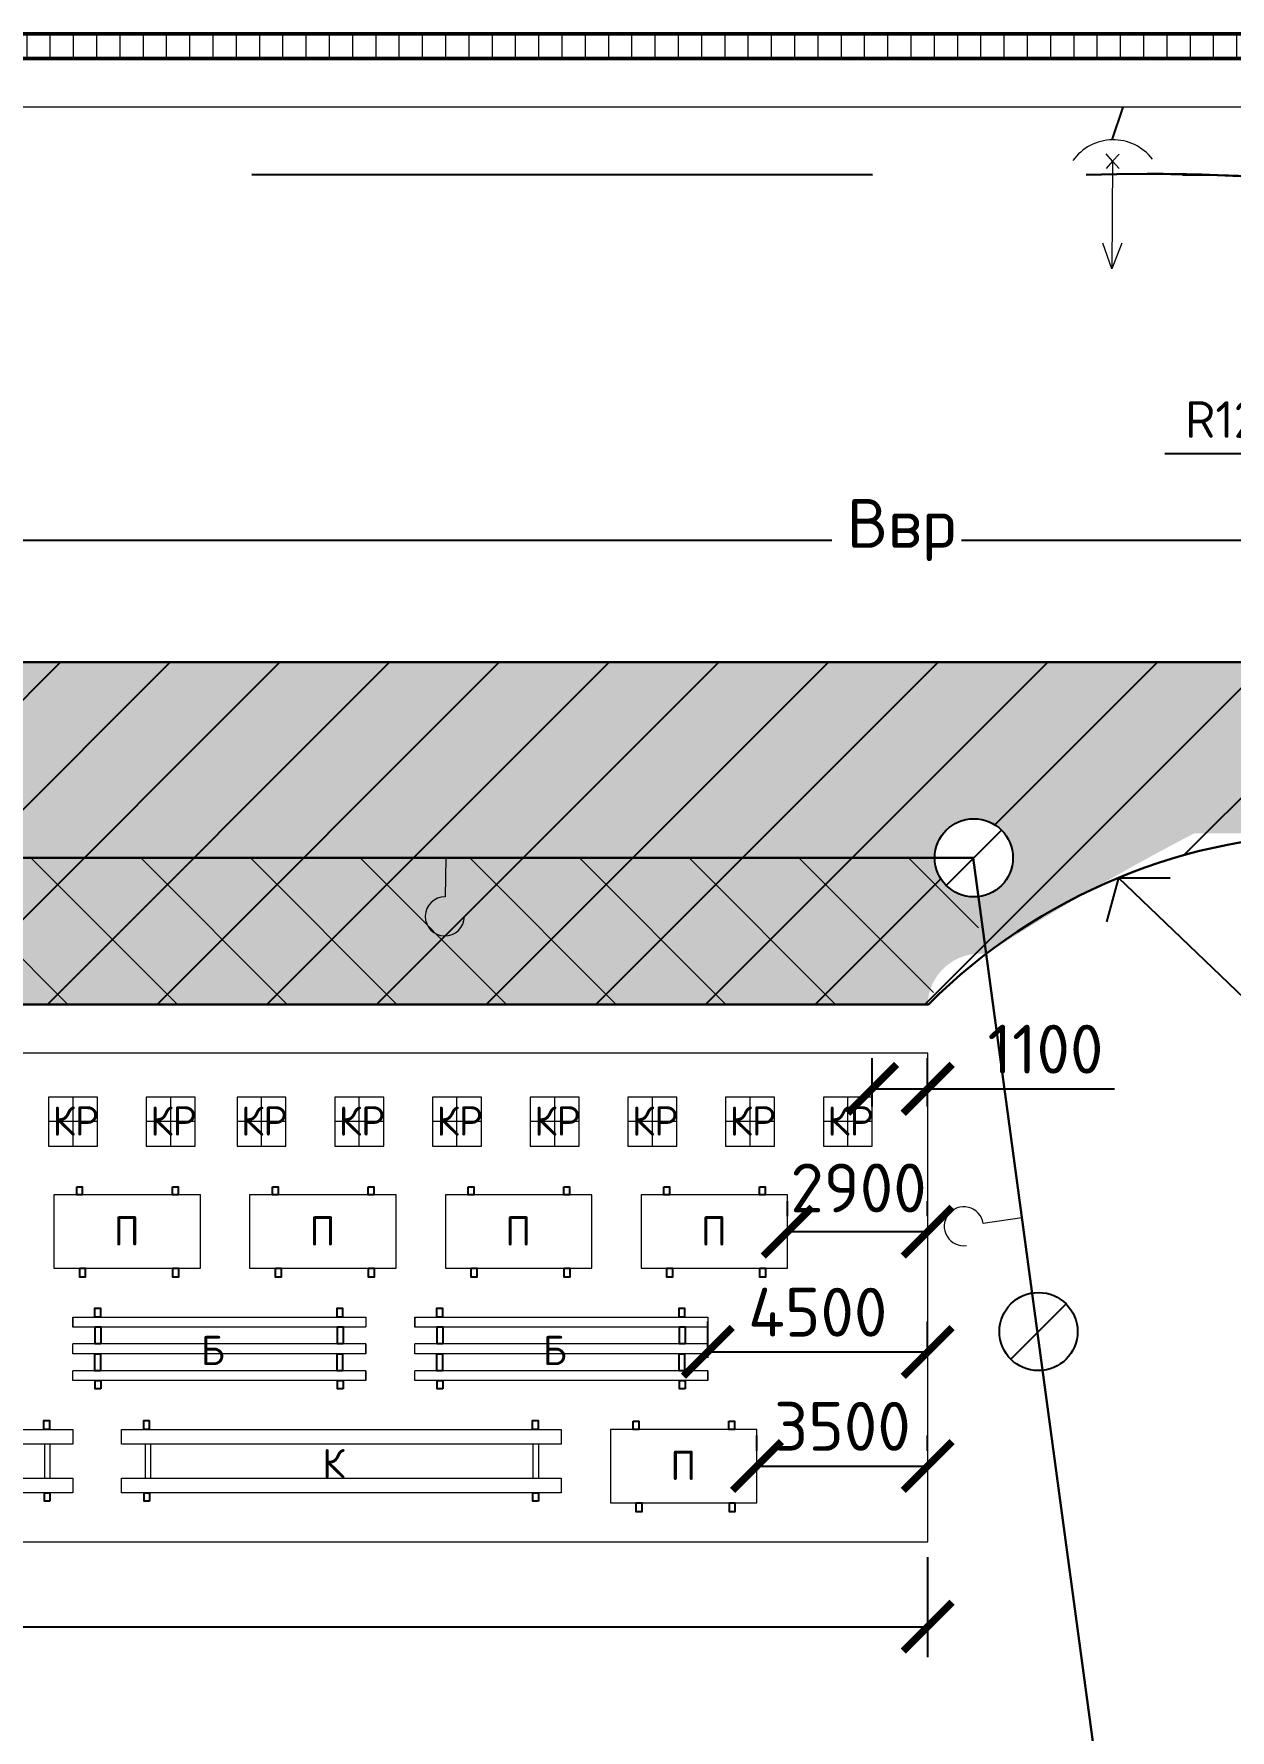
# Model space of a CAD drawing. Header units: millimetres. Extents: x -782 to 10910, y 3841 to 9763.
# Drawn here: x 2328.9 to 2377.9, y 8497.7 to 8567.2 of the extents above; entities that cross this region are included whole.
import ezdxf

# ---------------------------------------------------------------- set-up
doc = ezdxf.new("R2010")
doc.units = ezdxf.units.MM
doc.linetypes.add('штриховая2', pattern=[9.525, 6.35, -3.175])
doc.layers.add('1', color=7, linetype='Continuous')
doc.layers.add('красный', color=1, linetype='Continuous', lineweight=30)
doc.styles.add('2.5', font='isocpeur.ttf', dxfattribs={"height": 2})
doc.styles.add('Isocpeur', font='isocpeur.ttf')
doc.dimstyles.new('М500 стройгенп', dxfattribs={"dimtxt": 2, "dimasz": 2, "dimexe": 1.25, "dimexo": 0.625, "dimtad": 1, "dimlfac": 500, "dimtxsty": '2.5', "dimblk": 'ARCHTICK', "dimcen": 2.5, "dimadec": 0, "dimazin": 0, "dimtfac": 1, "dimtmove": 0, "dimatfit": 3, "dimfxl": 1, "dimarcsym": 0})
pattern_1 = [(50, (2763.4176, 3860.6352), (4.5546167, -0.398477), [0.47625, -5.23875]), (355, (2763.4176, 3860.635), (-0.8810855, 4.776421), [0.381, -4.1910146]), (100.45144, (2763.797, 3860.602), (3.673531, 4.377944), [0.40475, -4.452256]), (46.1842, (2763.4176, 3861.905), (6.776976, -1.051058), [0.714375, -7.858125]), (96.63556, (2763.982, 3861.8176), (5.935103, 6.185653), [0.607126, -6.67839]), (351.18415, (2763.4176, 3861.905), (5.935103, 6.185653), [0.571499, -6.286493]), (21, (2764.0526, 3861.5877), (3.7903598, -2.55663), [0.47625, -5.23875]), (326, (2764.0526, 3861.5877), (1.5450507, 4.604699), [0.381, -4.191]), (71.45144, (2764.3684, 3861.3747), (5.3354105, 2.0480692), [0.40475, -4.4522484]), (37.5, (2763.4176, 3860.6352), (0.0772151, 2.11387597), [0, -4.1402, 0, -4.2545, 0, -4.206875]), (7.5, (2763.4176, 3860.6352), (1.6704916, 2.5045144), [0, -2.4257, 0, -4.04495, 0, -1.603375]), (327.5, (2762.0015, 3860.6352), (3.3897649, -0.1432186), [0, -1.5875, 0, -4.953, 0, -6.57225]), (317.5, (2761.3665, 3860.6352), (3.7032295, 0.6356623), [0, -2.06375, 0, -3.2893, 0, -4.66725])]

# ---------------------------------------------------------------- blocks, each defined once
blk = doc.blocks.new('_ArchTick')
at = {"color": 0, "linetype": 'ByBlock', "const_width": 0.15}
blk.add_lwpolyline([(-0.5, -0.5), (0.5, 0.5)], dxfattribs=at)
blk = doc.blocks.new('*D807')
at = {"color": 0, "lineweight": -2, "transparency": 16777216}
for p, q in [((2358.484, 8509.168), (2358.484, 8509.793)), ((2365.471, 8509.168), (2365.471, 8509.793)), ((2358.484, 8508.543), (2365.471, 8508.543))]:
    blk.add_line(p, q, dxfattribs=at)
at = {"layer": 'Defpoints', "color": 0, "lineweight": -3, "transparency": 16777216}
for p in [(2358.484, 8508.543), (2365.471, 8508.543), (2365.471, 8508.543)]:
    blk.add_point(p, dxfattribs=at)
at = {"color": 0, "lineweight": -2, "transparency": 16777216, "xscale": 2, "yscale": 2, "zscale": 2, "rotation": 180}
blk.add_blockref('_ArchTick', (2358.484, 8508.543), dxfattribs=at)
at = {"color": 0, "lineweight": -2, "transparency": 16777216, "xscale": 2, "yscale": 2, "zscale": 2}
blk.add_blockref('_ArchTick', (2365.471, 8508.543), dxfattribs=at)
at = {"color": 0, "lineweight": 20, "transparency": 16777216, "insert": (2361.978, 8510.168), "char_height": 2, "attachment_point": 5, "style": '2.5'}
blk.add_mtext('3500', dxfattribs=at)
blk = doc.blocks.new('*D748')
at = {"color": 0, "lineweight": -2, "transparency": 16777216}
for p, q in [((2356.471, 8512.968), (2356.471, 8514.466)), ((2365.471, 8512.968), (2365.471, 8514.466)), ((2356.471, 8513.216), (2365.471, 8513.216))]:
    blk.add_line(p, q, dxfattribs=at)
at = {"layer": 'Defpoints', "color": 0, "lineweight": -3, "transparency": 16777216}
for p in [(2365.471, 8513.216), (2356.471, 8512.343), (2365.471, 8512.343)]:
    blk.add_point(p, dxfattribs=at)
at = {"color": 0, "lineweight": -2, "transparency": 16777216, "xscale": 2, "yscale": 2, "zscale": 2, "rotation": 180}
blk.add_blockref('_ArchTick', (2356.471, 8513.216), dxfattribs=at)
at = {"color": 0, "lineweight": -2, "transparency": 16777216, "xscale": 2, "yscale": 2, "zscale": 2}
blk.add_blockref('_ArchTick', (2365.471, 8513.216), dxfattribs=at)
at = {"color": 0, "lineweight": 20, "transparency": 16777216, "insert": (2360.971, 8514.841), "char_height": 2, "attachment_point": 5, "style": '2.5'}
blk.add_mtext('4500', dxfattribs=at)
blk = doc.blocks.new('*D808')
at = {"color": 0, "lineweight": -2, "transparency": 16777216}
for p, q in [((2359.739, 8518.768), (2359.739, 8519.393)), ((2365.471, 8518.768), (2365.471, 8519.393)), ((2359.739, 8518.143), (2365.471, 8518.143))]:
    blk.add_line(p, q, dxfattribs=at)
at = {"layer": 'Defpoints', "color": 0, "lineweight": -3, "transparency": 16777216}
for p in [(2359.739, 8518.143), (2365.471, 8518.143), (2365.471, 8518.143)]:
    blk.add_point(p, dxfattribs=at)
at = {"color": 0, "lineweight": -2, "transparency": 16777216, "xscale": 2, "yscale": 2, "zscale": 2, "rotation": 180}
blk.add_blockref('_ArchTick', (2359.739, 8518.143), dxfattribs=at)
at = {"color": 0, "lineweight": -2, "transparency": 16777216, "xscale": 2, "yscale": 2, "zscale": 2}
blk.add_blockref('_ArchTick', (2365.471, 8518.143), dxfattribs=at)
at = {"color": 0, "lineweight": 20, "transparency": 16777216, "insert": (2362.641, 8519.928), "char_height": 2, "attachment_point": 5, "style": '2.5'}
blk.add_mtext('2900', dxfattribs=at)
blk = doc.blocks.new('*D809')
at = {"color": 0, "lineweight": -2, "transparency": 16777216}
for p, q in [((2363.201, 8523.268), (2363.201, 8525.235)), ((2365.471, 8523.268), (2365.471, 8525.235)), ((2363.201, 8523.985), (2365.471, 8523.985)), ((2365.471, 8523.985), (2373.121, 8523.985))]:
    blk.add_line(p, q, dxfattribs=at)
at = {"layer": 'Defpoints', "color": 0, "lineweight": -3, "transparency": 16777216}
for p in [(2365.471, 8523.985), (2363.201, 8522.643), (2365.471, 8522.643)]:
    blk.add_point(p, dxfattribs=at)
at = {"color": 0, "lineweight": -2, "transparency": 16777216, "xscale": 2, "yscale": 2, "zscale": 2, "rotation": 180}
blk.add_blockref('_ArchTick', (2363.201, 8523.985), dxfattribs=at)
at = {"color": 0, "lineweight": -2, "transparency": 16777216, "xscale": 2, "yscale": 2, "zscale": 2}
blk.add_blockref('_ArchTick', (2365.471, 8523.985), dxfattribs=at)
at = {"color": 0, "lineweight": 20, "transparency": 16777216, "insert": (2370.296, 8525.61), "char_height": 2, "attachment_point": 5, "style": '2.5'}
blk.add_mtext('1100', dxfattribs=at)
blk = doc.blocks.new('*D811')
at = {"color": 0, "lineweight": -2, "transparency": 16777216}
for p, q in [((2183.471, 8504.818), (2183.471, 8500.714)), ((2365.471, 8504.818), (2365.471, 8500.714)), ((2183.471, 8501.964), (2365.471, 8501.964))]:
    blk.add_line(p, q, dxfattribs=at)
at = {"layer": 'Defpoints', "color": 0, "lineweight": -3, "transparency": 16777216}
for p in [(2183.471, 8505.443), (2365.471, 8505.443), (2365.471, 8501.964)]:
    blk.add_point(p, dxfattribs=at)
at = {"color": 0, "lineweight": -2, "transparency": 16777216, "xscale": 2, "yscale": 2, "zscale": 2, "rotation": 180}
blk.add_blockref('_ArchTick', (2183.471, 8501.964), dxfattribs=at)
at = {"color": 0, "lineweight": -2, "transparency": 16777216, "xscale": 2, "yscale": 2, "zscale": 2}
blk.add_blockref('_ArchTick', (2365.471, 8501.964), dxfattribs=at)
at = {"color": 0, "lineweight": 20, "transparency": 16777216, "insert": (2274.471, 8503.589), "char_height": 2, "attachment_point": 5, "style": '2.5'}
blk.add_mtext('91000', dxfattribs=at)

msp = doc.modelspace()

# ---------------------------------------------------------------- hatches: boundary and pattern name
at = {"lineweight": 20}
h = msp.add_hatch(dxfattribs=at)
h.set_pattern_fill('ANSI31', color=256, scale=0.3, angle=45)
h.set_pattern_definition([(90, (-61.2235, 5234.4324), (-0.9525, 2e-16), [])])
h.paths.add_polyline_path([(2450.064089, 8567.171483), (2449.064089, 8567.171483), (2118.471452, 8567.171483), (2119.471452, 8566.171483), (2449.064089, 8566.171483)])
h.paths.add_polyline_path([(2449.064089, 8294.22853), (2119.471452, 8294.22853), (2118.471452, 8293.22853), (2450.064089, 8293.22853)])
at = {"lineweight": 25}
h = msp.add_hatch(dxfattribs=at)
h.set_pattern_fill('AR-CONC', color=256, scale=0.025)
h.set_pattern_definition(pattern_1)
edge = h.paths.add_edge_path()
edge.add_line((2410.413904, 8547.442641), (2394.413904, 8547.442641))
edge.add_arc((2384.021599, 8553.442641), 12, 322.94344259, 330, ccw=False)
edge.add_line((2393.598092, 8546.211404), (2395.192371, 8534.442641))
edge.add_line((2395.192371, 8534.442641), (2400.039763, 8534.442641))
edge.add_line((2400.039763, 8534.442641), (2447.064089, 8534.442641))
edge.add_line((2447.064089, 8534.442641), (2447.064089, 8541.442641))
edge.add_line((2447.064089, 8541.442641), (2444.059826, 8541.442641))
edge.add_line((2444.059826, 8541.442641), (2420.806209, 8541.442641))
edge.add_arc((2420.806209, 8553.442641), 12, 210, 270, ccw=False)
edge = h.paths.add_edge_path()
edge.add_arc((2384.021599, 8553.442641), 12, 270, 322.94344259, ccw=False)
edge.add_line((2384.021599, 8541.442641), (2154.673969, 8541.442641))
edge.add_line((2154.673969, 8541.442641), (2153.717009, 8534.442641))
edge.add_line((2153.717009, 8534.442641), (2172.562492, 8534.442641))
edge.add_arc((2172.562492, 8522.442255), 12.000386, 43.87205531, 90, ccw=False)
edge.add_line((2181.213441, 8530.759127), (2181.363583, 8531.857389))
edge.add_arc((2181.5803, 8533.442641), 1.599997, 180, 262.21542913, ccw=False)
edge.add_arc((2181.5803, 8533.442641), 1.599997, 0, 180, ccw=False)
edge.add_line((2183.180298, 8533.442641), (2365.762606, 8533.442641))
edge.add_arc((2367.362603, 8533.442641), 1.599997, 0, 180, ccw=False)
edge.add_arc((2367.362603, 8533.442641), 1.599997, -83.51900907, 0, ccw=False)
edge.add_line((2367.5432, 8531.852869), (2367.861169, 8529.505667))
edge.add_arc((2377.62808, 8524.036729), 11.19383, 68.24656364, 150.75355209, ccw=False)
edge.add_line((2381.77666, 8534.433417), (2395.192371, 8534.442641))
edge.add_line((2395.192371, 8534.442641), (2393.598092, 8546.211404))
edge = h.paths.add_edge_path(flags=16)
edge.add_arc((2159.880895, 8535.5702), 0.16, 0, 360)
h.paths.add_polyline_path([(2295.346246, 8532.845041), (2295.346246, 8539.445041), (2290.546246, 8539.445041), (2290.546246, 8532.845041)], flags=17)
h = msp.add_hatch(dxfattribs=at)
h.set_pattern_fill('ANSI31', color=256)
h.set_pattern_definition([(45, (2763.4176, 3860.6352), (-2.245064, 2.245064), [])])
h.paths.add_polyline_path([(2395.225894, 8324.442641), (2389.689209, 8324.442641), (2389.689209, 8317.442641), (2394.268934, 8317.442641)])
h.paths.add_polyline_path([(2367.578799, 8327.027965), (2367.89225, 8329.326446, -0.033531004), (2365.471452, 8331.442641), (2183.471452, 8331.442641, -0.033546474), (2181.049474, 8329.325546), (2181.363583, 8327.027894, -0.454591532), (2183.180298, 8325.442641), (2365.762606, 8325.442641, -0.454492205)])
h.paths.add_polyline_path([(2393.668887, 8545.688801), (2392.589411, 8545.7961, -0.097320235), (2384.41866, 8541.449212), (2154.673974, 8541.442676), (2153.578788, 8533.431577, -0.071737884), (2160.355396, 8534.442361), (2166.500889, 8534.472079, -0.164269753), (2181.049474, 8529.559736), (2181.363583, 8531.857389, -0.374956444), (2179.980303, 8533.442641, -1), (2183.180298, 8533.442641), (2365.762606, 8533.442641, -1), (2368.9626, 8533.442641, -0.381458001), (2367.5432, 8531.852869), (2367.861169, 8529.505667, -0.164703998), (2382.442014, 8534.442641), (2395.192371, 8534.442641)])
h.paths.add_polyline_path([(2159.720896, 8535.5702, -1), (2160.040895, 8535.5702, -1)], flags=16)
h.paths.add_polyline_path([(2367.5432, 8531.852869, -0.447745786), (2365.762606, 8533.442641), (2183.180298, 8533.442641, -0.454591532), (2181.363583, 8531.857389), (2181.049474, 8529.559736, -0.033546474), (2183.471452, 8527.442641), (2365.501372, 8527.443071, -0.032682346), (2367.861169, 8529.505667)])
h.paths.add_polyline_path([(2295.346246, 8532.845041), (2295.346246, 8539.445041), (2290.546246, 8539.445041), (2290.546246, 8532.845041)], flags=24)
h.paths.add_polyline_path([(2295.346246, 8525.496539), (2295.346246, 8532.096539), (2290.546246, 8532.096539), (2290.546246, 8525.496539)], flags=9)
h.paths.add_polyline_path([(2195.408605, 8525.767641), (2201.608605, 8525.767641), (2201.608605, 8530.567641), (2195.408605, 8530.567641)], flags=9)
at = {"lineweight": 20}
h = msp.add_hatch(dxfattribs=at)
h.set_pattern_fill('AR-CONC', color=256, scale=0.025)
h.set_pattern_definition(pattern_1)
h.paths.add_polyline_path([(2447.064089, 8324.442641), (2395.225894, 8324.442641), (2394.268934, 8317.442641), (2447.064089, 8317.442641)])
edge = h.paths.add_edge_path()
edge.add_line((2395.225894, 8324.442641), (2376.380411, 8324.442641))
edge.add_arc((2376.380411, 8336.443027), 12.000386, 223.86662461, 270, ccw=False)
edge.add_line((2367.728674, 8328.126976), (2367.578799, 8327.027965))
edge.add_arc((2367.362603, 8325.442641), 1.599997, 0, 82.23429528, ccw=False)
edge.add_arc((2367.362603, 8325.442641), 1.599997, -180, 0, ccw=False)
edge.add_line((2365.762606, 8325.442641), (2183.180298, 8325.442641))
edge.add_arc((2181.5803, 8325.442641), 1.599997, -180, 0, ccw=False)
edge.add_arc((2181.5803, 8325.442641), 1.599997, 97.78457087, 180, ccw=False)
edge.add_line((2181.363583, 8327.027894), (2181.213441, 8328.126156))
edge.add_arc((2172.562492, 8336.443027), 12.000386, 270, 316.12794469, ccw=False)
edge.add_line((2172.562492, 8324.442641), (2153.717009, 8324.442641))
edge.add_line((2153.717009, 8324.442641), (2154.673969, 8317.442641))
edge.add_line((2154.673969, 8317.442641), (2394.268934, 8317.442641))
edge.add_line((2394.268934, 8317.442641), (2395.225894, 8324.442641))
edge = h.paths.add_edge_path()
edge.add_arc((2376.380411, 8336.443027), 12.000386, 204.62550124, 223.86662461, ccw=False)
edge.add_line((2365.471452, 8331.442641), (2272.723702, 8331.442641))
edge.add_arc((2271.58981, 8331.83543), 1.199998, 199.10645728, 340.89354272, ccw=False)
edge.add_line((2270.455917, 8331.442641), (2183.471452, 8331.442641))
edge.add_arc((2172.562492, 8336.443027), 12.000386, 316.12794469, 335.37449876, ccw=False)
edge.add_line((2181.213441, 8328.126156), (2181.363583, 8327.027894))
edge.add_arc((2181.5803, 8325.442641), 1.599997, 0, 97.78457087, ccw=False)
edge.add_line((2183.180298, 8325.442641), (2365.762606, 8325.442641))
edge.add_arc((2367.362603, 8325.442641), 1.599997, 82.23429528, 180, ccw=False)
edge.add_line((2367.578799, 8327.027965), (2367.728674, 8328.126976))
edge = h.paths.add_edge_path()
edge.add_line((2394.244102, 8541.442641), (2154.673969, 8541.442641))
edge.add_line((2154.673969, 8541.442641), (2153.717009, 8534.442641))
edge.add_line((2153.717009, 8534.442641), (2172.562492, 8534.442641))
edge.add_arc((2172.562492, 8522.442255), 12.000386, 43.87205531, 90, ccw=False)
edge.add_line((2181.213441, 8530.759127), (2181.363583, 8531.857389))
edge.add_arc((2181.5803, 8533.442641), 1.599997, 180, 262.21542913, ccw=False)
edge.add_arc((2181.5803, 8533.442641), 1.599997, 0, 180, ccw=False)
edge.add_line((2183.180298, 8533.442641), (2365.762606, 8533.442641))
edge.add_arc((2367.362603, 8533.442641), 1.599997, 0, 180, ccw=False)
edge.add_arc((2367.362603, 8533.442641), 1.599997, -83.51900907, 0, ccw=False)
edge.add_line((2367.5432, 8531.852869), (2367.861169, 8529.505667))
edge.add_arc((2427.302929, 8436.751859), 110.1662, 117.53133097, 122.65399107, ccw=False)
edge.add_line((2376.380411, 8534.442641), (2395.192371, 8534.442641))
edge.add_line((2395.192371, 8534.442641), (2394.244102, 8541.442641))
edge = h.paths.add_edge_path()
edge.add_line((2154.673969, 8541.442641), (2145.423074, 8541.442641))
edge.add_line((2145.423074, 8541.442641), (2145.427188, 8534.050072))
edge.add_arc((2148.471452, 8522.442641), 12, 90, 104.69589657, ccw=False)
edge.add_line((2148.471452, 8534.442641), (2153.717009, 8534.442641))
edge.add_line((2153.717009, 8534.442641), (2154.673969, 8541.442641))
edge = h.paths.add_edge_path()
edge.add_line((2367.861169, 8529.505667), (2367.5432, 8531.852869))
edge.add_arc((2367.362603, 8533.442641), 1.599997, 180, 276.48099093, ccw=False)
edge.add_line((2365.762606, 8533.442641), (2183.180298, 8533.442641))
edge.add_arc((2181.5803, 8533.442641), 1.599997, -97.78457087, 0, ccw=False)
edge.add_line((2181.363583, 8531.857389), (2181.213441, 8530.759127))
edge.add_arc((2172.562492, 8522.442255), 12.000386, 24.62550124, 43.87205531, ccw=False)
edge.add_line((2183.471452, 8527.442641), (2268.081321, 8527.442641))
edge.add_arc((2268.667298, 8526.395442), 1.199998, 60.7700888, 119.2299112, ccw=False)
edge.add_line((2269.253276, 8527.442641), (2365.471452, 8527.442641))
edge.add_arc((2367.611719, 8527.379035), 2.141212, 83.30987815, 178.29773268, ccw=False)
h.paths.add_polyline_path([(2269.419992, 8526.727406), (2272.659986, 8526.727406), (2272.659986, 8527.442641), (2269.419992, 8527.442641)])
h.paths.add_polyline_path([(2395.192371, 8534.442641), (2447.064089, 8534.442641), (2447.064089, 8541.442641), (2394.244102, 8541.442641)])
edge = h.paths.add_edge_path()
edge.add_arc((2153.471452, 8517.442641), 24, 109.59180627, 180)
edge.add_line((2129.471452, 8517.442641), (2129.471452, 8341.442641))
edge.add_arc((2153.471452, 8341.442641), 24, 180, 270)
edge.add_line((2153.471452, 8317.442641), (2154.673969, 8317.442641))
edge.add_line((2154.673969, 8317.442641), (2153.717009, 8324.442641))
edge.add_line((2153.717009, 8324.442641), (2148.471452, 8324.442641))
edge.add_arc((2125.500889, 8313.472079), 25.455844, 25.52877937, 64.47122063)
edge.add_line((2136.471452, 8336.442641), (2136.471452, 8522.442641))
edge.add_arc((2148.471452, 8522.442641), 12, 104.69589657, 180, ccw=False)
edge.add_line((2145.427188, 8534.050072), (2145.423847, 8540.053171))
at = {"lineweight": 25}
h = msp.add_hatch(dxfattribs=at)
h.set_pattern_fill('AR-CONC', color=256, scale=0.025)
h.set_pattern_definition(pattern_1)
h.paths.add_polyline_path([(2179.980303, 8325.442641, -0.374956444), (2181.363583, 8327.027894), (2181.213441, 8328.126156, -0.204033738), (2172.562492, 8324.442641), (2160.471452, 8324.442641, -0.072953131), (2153.578788, 8325.453705), (2154.673969, 8317.442641), (2388.189209, 8317.442641), (2388.189209, 8324.442641), (2376.380411, 8324.442641, -0.077886135), (2372.709113, 8325.018018), (2368.957578, 8325.315967, -0.96113778), (2365.762606, 8325.442641), (2183.180298, 8325.442641, -1)])
h.paths.add_polyline_path([(2129.902842, 8409.508791), (2136.502842, 8409.508791), (2136.502842, 8414.308791), (2129.902842, 8414.308791)], flags=24)
h.paths.add_polyline_path([(2131.396452, 8340.341351), (2137.996452, 8340.341351), (2137.996452, 8345.141351), (2131.396452, 8345.141351)], flags=24)
h.paths.add_polyline_path([(2129.28449, 8461.47917), (2132.974484, 8461.47917), (2132.974484, 8465.799163), (2129.28449, 8465.799163)], flags=9)
h.paths.add_polyline_path([(2295.346246, 8318.540241), (2295.346246, 8325.140241), (2290.546246, 8325.140241), (2290.546246, 8318.540241)], flags=24)
edge = h.paths.add_edge_path()
edge.add_arc((2153.471452, 8517.442641), 24, 109.59160183, 180)
edge.add_line((2129.471452, 8517.442641), (2129.471452, 8341.442641))
edge.add_arc((2153.471452, 8341.442641), 24, 180, 270)
edge.add_line((2153.471452, 8317.442641), (2154.673969, 8317.442641))
edge.add_line((2154.673969, 8317.442641), (2153.717009, 8324.442641))
edge.add_line((2153.717009, 8324.442641), (2153.578788, 8325.453705))
edge.add_arc((2160.471452, 8348.442641), 24, 180, 253.30994122, ccw=False)
edge.add_line((2136.471452, 8348.442641), (2136.471452, 8522.442641))
edge.add_arc((2148.471452, 8522.442641), 12, 104.69537151, 180, ccw=False)
edge.add_line((2145.427294, 8534.0501), (2145.423928, 8540.0532))
at = {"lineweight": 20}
h = msp.add_hatch(dxfattribs=at)
h.set_pattern_fill('ANSI31', color=256, angle=90)
h.set_pattern_definition([(135, (-61.2235, 5234.4324), (-2.245064, -2.245064), [])])
h.paths.add_polyline_path([(2183.471452, 8331.442641, -0.084176912), (2181.213441, 8328.126156), (2181.363583, 8327.027894, -0.454591532), (2183.180298, 8325.442641), (2365.762606, 8325.442641, -0.454492205), (2367.578799, 8327.027965), (2367.728674, 8328.126976, -0.084153049), (2365.471452, 8331.442641), (2272.723702, 8331.442641, -0.71189231), (2270.455917, 8331.442641)])
h.paths.add_polyline_path([(2183.180298, 8533.442641, -0.454591532), (2181.363583, 8531.857389), (2181.213441, 8530.759127, -0.084176912), (2183.471452, 8527.442641), (2268.081321, 8527.442641, -0.260759243), (2269.253276, 8527.442641), (2365.471452, 8527.442641, -0.083164554), (2367.696088, 8530.724272), (2367.5432, 8531.852869, -0.447745786), (2365.762606, 8533.442641)])
h.paths.add_polyline_path([(2269.422375, 8526.787795), (2274.822375, 8526.787795), (2274.822375, 8531.587795), (2269.422375, 8531.587795)], flags=9)
h.paths.add_polyline_path([(2403.127026, 8526.141709), (2408.127026, 8526.141709), (2408.127026, 8530.941709), (2403.127026, 8530.941709)], flags=9)

# ---------------------------------------------------------------- linework, layer by layer
at = {"lineweight": 50}
msp.add_line((2118.471452, 8567.171483), (2449.064089, 8567.171483), dxfattribs=at)
at = {"color": 240, "lineweight": 20, "true_color": 0xed1f24}
msp.add_line((2447.064089, 8564.171437), (2283.941505, 8564.171437), dxfattribs=at)
at = {"color": 1, "lineweight": 25}
msp.add_line((2373.028494, 8562.836732), (2373.471436, 8564.171437), dxfattribs=at)
at = {"linetype": 'штриховая2', "lineweight": 30, "ltscale": 4}
msp.add_line((2185.408142, 8561.442641), (2377.015351, 8561.402185), dxfattribs=at)
at = {"lineweight": 25}
for p, q in [((2383.630346, 8549.985262), (2375.175558, 8549.985262)), ((2368.493972, 8534.57401), (2366.231234, 8532.311272)), ((2367.362603, 8533.442641), (2368.493972, 8534.57401)), ((2373.277144, 8532.623831), (2372.79257, 8530.815373)), ((2381.392935, 8524.843777), (2373.277144, 8532.623831)), ((2373.277144, 8532.623831), (2375.392783, 8532.623831)), ((2371.138944, 8515.178907), (2368.876206, 8512.916169)), ((2370.007575, 8514.047538), (2371.138944, 8515.178907))]:
    msp.add_line(p, q, dxfattribs=at)
at = {"color": 5, "lineweight": 25}
for p, q in [((2248.58358, 8546.442641), (2361.554331, 8546.442641)), ((2366.862128, 8546.442641), (2384.88492, 8546.442641))]:
    msp.add_line(p, q, dxfattribs=at)
at = {"lineweight": 30}
for p, q in [((2153.471452, 8541.442641), (2384.41866, 8541.449212)), ((2181.5803, 8533.442641), (2367.362603, 8533.442641)), ((2367.327839, 8533.442641), (2381.354429, 8429.900187)), ((2365.501372, 8527.443071), (2183.471452, 8527.442641))]:
    msp.add_line(p, q, dxfattribs=at)
at = {"lineweight": 13}
for p, q in [((2345.740326, 8533.442641), (2345.71729, 8531.84281)), ((2329.483492, 8523.642638), (2329.483492, 8521.642641)), ((2331.483489, 8523.642638), (2329.483492, 8523.642638)), ((2330.48349, 8521.642641), (2330.48349, 8523.642638)), ((2331.483489, 8521.642641), (2331.483489, 8523.642638)), ((2333.483489, 8523.642638), (2333.483489, 8521.642641)), ((2335.483485, 8523.642638), (2333.483489, 8523.642638)), ((2334.483487, 8521.642641), (2334.483487, 8523.642638)), ((2335.483485, 8521.642641), (2335.483485, 8523.642638)), ((2337.201465, 8523.642638), (2337.201465, 8521.642641)), ((2339.201462, 8523.642638), (2337.201465, 8523.642638)), ((2338.201464, 8521.642641), (2338.201464, 8523.642638)), ((2339.201462, 8521.642641), (2339.201462, 8523.642638)), ((2341.201462, 8523.642638), (2341.201462, 8521.642641)), ((2343.201459, 8523.642638), (2341.201462, 8523.642638)), ((2342.20146, 8521.642641), (2342.20146, 8523.642638)), ((2343.201459, 8521.642641), (2343.201459, 8523.642638)), ((2345.201459, 8523.642638), (2345.201459, 8521.642641)), ((2347.201455, 8523.642638), (2345.201459, 8523.642638)), ((2346.201457, 8521.642641), (2346.201457, 8523.642638)), ((2347.201455, 8521.642641), (2347.201455, 8523.642638)), ((2349.201455, 8523.642638), (2349.201455, 8521.642641)), ((2351.201452, 8523.642638), (2349.201455, 8523.642638)), ((2350.201454, 8521.642641), (2350.201454, 8523.642638)), ((2351.201452, 8521.642641), (2351.201452, 8523.642638)), ((2353.201452, 8523.642638), (2353.201452, 8521.642641)), ((2355.201449, 8523.642638), (2353.201452, 8523.642638)), ((2354.20145, 8521.642641), (2354.20145, 8523.642638)), ((2355.201449, 8521.642641), (2355.201449, 8523.642638)), ((2357.201449, 8523.642638), (2357.201449, 8521.642641)), ((2359.201445, 8523.642638), (2357.201449, 8523.642638)), ((2358.201447, 8521.642641), (2358.201447, 8523.642638)), ((2359.201445, 8521.642641), (2359.201445, 8523.642638)), ((2361.201445, 8523.642638), (2361.201445, 8521.642641)), ((2363.201442, 8523.642638), (2361.201445, 8523.642638)), ((2362.201444, 8521.642641), (2362.201444, 8523.642638)), ((2363.201442, 8521.642641), (2363.201442, 8523.642638)), ((2331.483489, 8522.64264), (2329.483492, 8522.64264)), ((2335.483485, 8522.64264), (2333.483489, 8522.64264)), ((2339.201462, 8522.64264), (2337.201465, 8522.64264)), ((2343.201459, 8522.64264), (2341.201462, 8522.64264)), ((2347.201455, 8522.64264), (2345.201459, 8522.64264)), ((2351.201452, 8522.64264), (2349.201455, 8522.64264)), ((2355.201449, 8522.64264), (2353.201452, 8522.64264)), ((2359.201445, 8522.64264), (2357.201449, 8522.64264)), ((2363.201442, 8522.64264), (2361.201445, 8522.64264)), ((2329.483492, 8521.642641), (2331.483489, 8521.642641)), ((2333.483489, 8521.642641), (2335.483485, 8521.642641)), ((2337.201465, 8521.642641), (2339.201462, 8521.642641)), ((2341.201462, 8521.642641), (2343.201459, 8521.642641)), ((2345.201459, 8521.642641), (2347.201455, 8521.642641)), ((2349.201455, 8521.642641), (2351.201452, 8521.642641)), ((2353.201452, 8521.642641), (2355.201449, 8521.642641)), ((2357.201449, 8521.642641), (2359.201445, 8521.642641)), ((2361.201445, 8521.642641), (2363.201442, 8521.642641)), ((2369.323709, 8518.709385), (2367.740964, 8518.475059))]:
    msp.add_line(p, q, dxfattribs=at)
at = {"lineweight": 20}
for p, q in [((2365.471452, 8525.442641), (2183.471452, 8525.442641)), ((2365.471452, 8525.442641), (2183.471452, 8525.442641)), ((2365.471452, 8505.442641), (2365.471452, 8525.442641)), ((2365.471452, 8505.442641), (2365.471452, 8525.442641)), ((2335.702503, 8519.642641), (2329.702503, 8519.642641)), ((2329.702503, 8519.642641), (2329.702503, 8516.642641)), ((2335.702503, 8516.642641), (2335.702503, 8519.642641)), ((2343.714664, 8519.642641), (2337.714664, 8519.642641)), ((2337.714664, 8519.642641), (2337.714664, 8516.642641)), ((2343.714664, 8516.642641), (2343.714664, 8519.642641)), ((2351.726824, 8519.642641), (2345.726824, 8519.642641)), ((2345.726824, 8519.642641), (2345.726824, 8516.642641)), ((2351.726824, 8516.642641), (2351.726824, 8519.642641)), ((2359.738985, 8519.642641), (2353.738985, 8519.642641)), ((2353.738985, 8519.642641), (2353.738985, 8516.642641)), ((2359.738985, 8516.642641), (2359.738985, 8519.642641)), ((2329.702503, 8516.642641), (2335.702503, 8516.642641)), ((2337.714664, 8516.642641), (2343.714664, 8516.642641)), ((2345.726824, 8516.642641), (2351.726824, 8516.642641)), ((2353.738985, 8516.642641), (2359.738985, 8516.642641)), ((2330.471452, 8514.642641), (2342.471452, 8514.642641)), ((2330.471452, 8514.228282), (2330.471452, 8514.642641)), ((2330.471452, 8514.642641), (2330.471452, 8514.242641)), ((2342.471452, 8514.642641), (2342.471452, 8514.242641)), ((2344.471452, 8514.642641), (2356.471452, 8514.642641)), ((2344.471452, 8514.228282), (2344.471452, 8514.642641)), ((2344.471452, 8514.642641), (2344.471452, 8514.242641)), ((2356.471452, 8514.642641), (2356.471452, 8514.242641)), ((2330.471452, 8514.242641), (2342.471452, 8514.242641)), ((2344.471452, 8514.242641), (2356.471452, 8514.242641)), ((2330.471452, 8513.142641), (2330.471452, 8513.542641)), ((2342.471452, 8513.542641), (2330.471452, 8513.542641)), ((2342.471452, 8513.142641), (2330.471452, 8513.142641)), ((2342.471452, 8513.542641), (2342.471452, 8513.142641)), ((2342.471452, 8513.142641), (2342.471452, 8513.542641)), ((2344.471452, 8513.142641), (2344.471452, 8513.542641)), ((2356.471452, 8513.542641), (2344.471452, 8513.542641)), ((2356.471452, 8513.142641), (2344.471452, 8513.142641)), ((2356.471452, 8513.542641), (2356.471452, 8513.142641)), ((2356.471452, 8513.142641), (2356.471452, 8513.542641)), ((2330.471452, 8512.042641), (2330.471452, 8512.442641)), ((2342.471452, 8512.442641), (2330.471452, 8512.442641)), ((2342.471452, 8512.442641), (2342.471452, 8512.042641)), ((2342.471452, 8512.042641), (2342.471452, 8512.442641)), ((2344.471452, 8512.042641), (2344.471452, 8512.442641)), ((2356.471452, 8512.442641), (2344.471452, 8512.442641)), ((2356.471452, 8512.442641), (2356.471452, 8512.042641)), ((2356.471452, 8512.042641), (2356.471452, 8512.442641)), ((2342.471452, 8512.042641), (2330.471452, 8512.042641)), ((2356.471452, 8512.042641), (2344.471452, 8512.042641)), ((2312.471452, 8510.042641), (2330.471452, 8510.042641)), ((2330.471452, 8510.042641), (2330.471452, 8509.442641)), ((2332.471452, 8510.042641), (2350.471452, 8510.042641)), ((2332.471452, 8509.442641), (2332.471452, 8510.042641)), ((2350.471452, 8510.042641), (2350.471452, 8509.442641)), ((2358.483612, 8510.042641), (2352.483612, 8510.042641)), ((2352.483612, 8510.042641), (2352.483612, 8507.042641)), ((2358.483612, 8507.042641), (2358.483612, 8510.042641)), ((2330.471452, 8509.442641), (2312.471452, 8509.442641)), ((2329.309753, 8509.442641), (2329.309753, 8508.042641)), ((2329.537591, 8509.442641), (2329.537591, 8508.042641)), ((2350.471452, 8509.442641), (2332.471452, 8509.442641)), ((2333.430292, 8509.442641), (2333.430292, 8508.042641)), ((2333.658129, 8509.442641), (2333.658129, 8508.042641)), ((2349.309753, 8509.442641), (2349.309753, 8508.042641)), ((2349.537591, 8509.442641), (2349.537591, 8508.042641)), ((2312.471452, 8508.042641), (2330.471452, 8508.042641)), ((2330.471452, 8508.042641), (2330.471452, 8507.442641)), ((2332.471452, 8508.042641), (2350.471452, 8508.042641)), ((2332.471452, 8507.442641), (2332.471452, 8508.042641)), ((2350.471452, 8508.042641), (2350.471452, 8507.442641)), ((2330.471452, 8507.442641), (2312.471452, 8507.442641)), ((2350.471452, 8507.442641), (2332.471452, 8507.442641)), ((2352.483612, 8507.042641), (2358.483612, 8507.042641)), ((2183.471452, 8505.442641), (2365.471452, 8505.442641)), ((2183.471452, 8505.442641), (2365.471452, 8505.442641))]:
    msp.add_line(p, q, dxfattribs=at)
at = {"lineweight": 50}
msp.add_lwpolyline([(2449.064089, 8317.442641), (2449.064089, 8294.22853), (2119.471452, 8294.22853), (2119.471452, 8566.171483), (2449.064089, 8566.171483), (2449.064089, 8541.442641)], dxfattribs=at)
at = {"linetype": 'Continuous'}
for points in [[(2330.636364, 8519.975651), (2330.864201, 8519.975651), (2330.864201, 8519.642641), (2330.636364, 8519.642641)], [(2334.554331, 8519.975651), (2334.782168, 8519.975651), (2334.782168, 8519.642641), (2334.554331, 8519.642641)], [(2338.648524, 8519.975651), (2338.876362, 8519.975651), (2338.876362, 8519.642641), (2338.648524, 8519.642641)], [(2342.566491, 8519.975651), (2342.794329, 8519.975651), (2342.794329, 8519.642641), (2342.566491, 8519.642641)], [(2346.660685, 8519.975651), (2346.888523, 8519.975651), (2346.888523, 8519.642641), (2346.660685, 8519.642641)], [(2350.578652, 8519.975651), (2350.806489, 8519.975651), (2350.806489, 8519.642641), (2350.578652, 8519.642641)], [(2354.672846, 8519.975651), (2354.900683, 8519.975651), (2354.900683, 8519.642641), (2354.672846, 8519.642641)], [(2358.590812, 8519.975651), (2358.81865, 8519.975651), (2358.81865, 8519.642641), (2358.590812, 8519.642641)], [(2330.757948, 8516.642641), (2330.985785, 8516.642641), (2330.985785, 8516.27316), (2330.757948, 8516.27316)], [(2334.570588, 8516.642641), (2334.798426, 8516.642641), (2334.798426, 8516.27316), (2334.570588, 8516.27316)], [(2338.770108, 8516.642641), (2338.997946, 8516.642641), (2338.997946, 8516.27316), (2338.770108, 8516.27316)], [(2342.582749, 8516.642641), (2342.810586, 8516.642641), (2342.810586, 8516.27316), (2342.582749, 8516.27316)], [(2346.782269, 8516.642641), (2347.010106, 8516.642641), (2347.010106, 8516.27316), (2346.782269, 8516.27316)], [(2350.594909, 8516.642641), (2350.822747, 8516.642641), (2350.822747, 8516.27316), (2350.594909, 8516.27316)], [(2354.794429, 8516.642641), (2355.022267, 8516.642641), (2355.022267, 8516.27316), (2354.794429, 8516.27316)], [(2358.60707, 8516.642641), (2358.834908, 8516.642641), (2358.834908, 8516.27316), (2358.60707, 8516.27316)], [(2331.603366, 8514.642641), (2331.375529, 8514.642641), (2331.375529, 8515.012122), (2331.603366, 8515.012122)], [(2341.521333, 8514.642641), (2341.293495, 8514.642641), (2341.293495, 8515.012122), (2341.521333, 8515.012122)], [(2345.603366, 8514.642641), (2345.375529, 8514.642641), (2345.375529, 8515.012122), (2345.603366, 8515.012122)], [(2355.521333, 8514.642641), (2355.293495, 8514.642641), (2355.293495, 8515.012122), (2355.521333, 8515.012122)], [(2331.619624, 8513.542641), (2331.391787, 8513.542641), (2331.391787, 8514.242641), (2331.619624, 8514.242641)], [(2341.537591, 8513.542641), (2341.309753, 8513.542641), (2341.309753, 8514.242641), (2341.537591, 8514.242641)], [(2345.619624, 8513.542641), (2345.391787, 8513.542641), (2345.391787, 8514.242641), (2345.619624, 8514.242641)], [(2355.537591, 8513.542641), (2355.309753, 8513.542641), (2355.309753, 8514.242641), (2355.537591, 8514.242641)], [(2331.603366, 8512.442641), (2331.375529, 8512.442641), (2331.375529, 8513.142641), (2331.603366, 8513.142641)], [(2341.521333, 8512.442641), (2341.293495, 8512.442641), (2341.293495, 8513.142641), (2341.521333, 8513.142641)], [(2345.603366, 8512.442641), (2345.375529, 8512.442641), (2345.375529, 8513.142641), (2345.603366, 8513.142641)], [(2355.521333, 8512.442641), (2355.293495, 8512.442641), (2355.293495, 8513.142641), (2355.521333, 8513.142641)], [(2331.619624, 8511.709631), (2331.391787, 8511.709631), (2331.391787, 8512.042641), (2331.619624, 8512.042641)], [(2341.537591, 8511.709631), (2341.309753, 8511.709631), (2341.309753, 8512.042641), (2341.537591, 8512.042641)], [(2345.619624, 8511.709631), (2345.391787, 8511.709631), (2345.391787, 8512.042641), (2345.619624, 8512.042641)], [(2355.537591, 8511.709631), (2355.309753, 8511.709631), (2355.309753, 8512.042641), (2355.537591, 8512.042641)], [(2329.521333, 8510.042641), (2329.293495, 8510.042641), (2329.293495, 8510.412122), (2329.521333, 8510.412122)], [(2333.603366, 8510.042641), (2333.375529, 8510.042641), (2333.375529, 8510.412122), (2333.603366, 8510.412122)], [(2349.521333, 8510.042641), (2349.293495, 8510.042641), (2349.293495, 8510.412122), (2349.521333, 8510.412122)], [(2353.417473, 8510.375651), (2353.645311, 8510.375651), (2353.645311, 8510.042641), (2353.417473, 8510.042641)], [(2357.33544, 8510.375651), (2357.563277, 8510.375651), (2357.563277, 8510.042641), (2357.33544, 8510.042641)], [(2329.537591, 8507.109631), (2329.309753, 8507.109631), (2329.309753, 8507.442641), (2329.537591, 8507.442641)], [(2333.619624, 8507.109631), (2333.391787, 8507.109631), (2333.391787, 8507.442641), (2333.619624, 8507.442641)], [(2349.537591, 8507.109631), (2349.309753, 8507.109631), (2349.309753, 8507.442641), (2349.537591, 8507.442641)], [(2353.539057, 8507.042641), (2353.766894, 8507.042641), (2353.766894, 8506.67316), (2353.539057, 8506.67316)], [(2357.351697, 8507.042641), (2357.579535, 8507.042641), (2357.579535, 8506.67316), (2357.351697, 8506.67316)]]:
    msp.add_lwpolyline(points, close=True, dxfattribs=at)
at = {"lineweight": 25}
for centre in [(2367.362603, 8533.442641), (2370.007575, 8514.047538)]:
    msp.add_circle(centre, 1.599997, dxfattribs=at)
at = {"linetype": 'штриховая2', "lineweight": 30, "ltscale": 4}
for start, end in [(77.49619623, 91.79804582), (86.35551781, 90)]:
    msp.add_arc((2374.471452, 8481.442641), 80, start, end, dxfattribs=at)
at = {"lineweight": 30}
msp.add_arc((2382.442014, 8510.442641), 24, 90, 134.89907344, dxfattribs=at)
at = {"lineweight": 13}
for centre, start, end in [((2345.705772, 8531.042894), 89.17507218, 359.17507218), ((2366.949591, 8518.357896), 8.42150572, 278.42150572)]:
    msp.add_arc(centre, 0.799999, start, end, dxfattribs=at)
at = {"layer": 'красный', "color": 1, "lineweight": 20}
for p, q in [((2373.040811, 8561.959737), (2372.772421, 8561.66589)), ((2373.040811, 8561.959737), (2372.777208, 8562.257886)), ((2373.040811, 8561.959737), (2373.005153, 8557.549889)), ((2373.040811, 8561.959737), (2373.3092, 8562.253584)), ((2373.040811, 8561.959737), (2373.304413, 8561.661589)), ((2373.005153, 8557.549889), (2372.63923, 8558.608844)), ((2373.416568, 8558.602559), (2373.005153, 8557.549889))]:
    msp.add_line(p, q, dxfattribs=at)
msp.add_arc((2373.068387, 8560.818058), 2.019068, 37.53861683, 144.72563763, dxfattribs=at)

# ---------------------------------------------------------------- texts
at = {"layer": '1', "width": 335.51997649, "style": 'Isocpeur'}
for s, insert, char_height, attachment_point in [('\\A1;R12000', (2382.107724, 8552.135977), 1.4999975, 3), ('\\A1;Ввр', (2362.160486, 8548.13442), 2, 1), ('КР', (2329.641726, 8522.064959), 1.199998, 7), ('КР', (2333.641722, 8522.064959), 1.199998, 7), ('КР', (2337.359699, 8522.064959), 1.199998, 7), ('КР', (2341.359696, 8522.064959), 1.199998, 7), ('КР', (2345.359692, 8522.064959), 1.199998, 7), ('КР', (2349.359689, 8522.064959), 1.199998, 7), ('КР', (2353.359686, 8522.064959), 1.199998, 7), ('КР', (2357.359682, 8522.064959), 1.199998, 7), ('КР', (2361.359679, 8522.064959), 1.199998, 7), ('П', (2332.151832, 8517.565712), 1.199998, 7), ('П', (2340.163992, 8517.565712), 1.199998, 7), ('П', (2348.176153, 8517.565712), 1.199998, 7), ('П', (2356.188313, 8517.565712), 1.199998, 7), ('Б', (2335.71401, 8512.678256), 1.199998, 7), ('Б', (2349.71401, 8512.678256), 1.199998, 7), ('К', (2340.685086, 8508.042641), 1.199998, 7), ('П', (2354.932941, 8507.965712), 1.199998, 7)]:
    msp.add_mtext(s, dxfattribs=dict(at, insert=insert, char_height=char_height, attachment_point=attachment_point))

# ---------------------------------------------------------------- dimensions: what is measured, and where the dimension line sits
at = {"lineweight": 20}
for base, p1, p2, text, picture, middle in [((2365.471452, 8523.984537), (2363.201442, 8522.64264), (2365.471452, 8522.64264), '1100', '*D809', (2370.296452, 8525.609537)), ((2365.471452, 8508.542641), (2358.483612, 8508.542641), (2365.471452, 8508.542641), '3500', '*D807', (2361.977532, 8510.167641))]:
    dim = msp.add_linear_dim(base=base, p1=p1, p2=p2, text=text, dimstyle='М500 стройгенп', dxfattribs=at)
    dim.commit()
    dim.dimension.update_dxf_attribs({"geometry": picture, "text_midpoint": middle})
dim = msp.add_linear_dim(base=(2365.471452, 8518.142641), p1=(2359.738985, 8518.142641), p2=(2365.471452, 8518.142641), text='2900', dimstyle='М500 стройгенп', override={"dimtmove": 2}, dxfattribs=at)
dim.commit()
dim.dimension.update_dxf_attribs({"geometry": '*D808', "text_midpoint": (2362.641028, 8519.927583), "dimtype": 160})
for base, p1, p2, picture, middle in [((2365.471452, 8513.215851), (2356.471452, 8512.342641), (2365.471452, 8512.342641), '*D748', (2360.971452, 8514.840851)), ((2365.471452, 8501.963588), (2183.471452, 8505.442641), (2365.471452, 8505.442641), '*D811', (2274.471452, 8503.588588))]:
    dim = msp.add_linear_dim(base=base, p1=p1, p2=p2, dimstyle='М500 стройгенп', dxfattribs=at)
    dim.commit()
    dim.dimension.update_dxf_attribs({"geometry": picture, "text_midpoint": middle})

doc.saveas('drawing.dxf')
